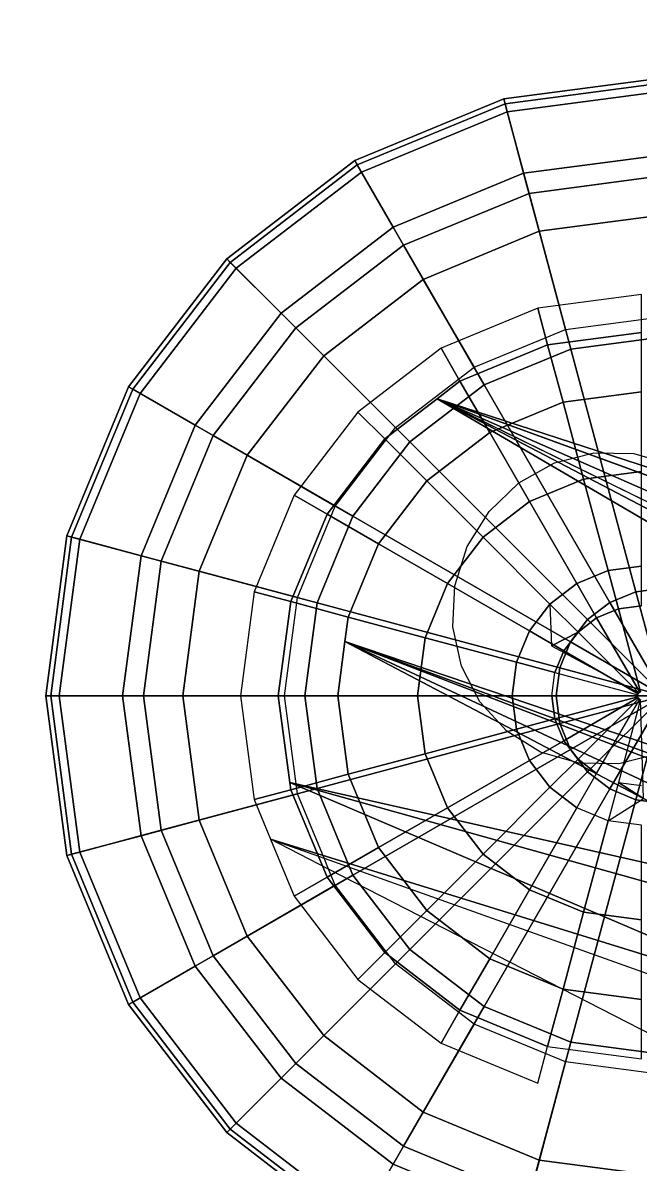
# Model space of a CAD drawing. Header units: metres. Extents: x 0 to 0.292, y 0 to 0.484.
# Drawn here: x 0.15312 to 0.16482, y 0.04162 to 0.06326 of the extents above; entities that cross this region are included whole.
import ezdxf

# ---------------------------------------------------------------- set-up
doc = ezdxf.new("R2010")
doc.units = ezdxf.units.M

msp = doc.modelspace()

# ---------------------------------------------------------------- linework, layer by layer
at = {"layer": '[0020_Red]'}
msp.add_line((0.164778, 0.050505, 0.195088), (0.164852, 0.0505, 0.194848), dxfattribs=at)
for points, invisible_edges in [([(0.16307, 0.057152, 0.168087), (0.164852, 0.058106, 0.16474), (0.162884, 0.057847, 0.16474)], 1), ([(0.164852, 0.058106, 0.16474), (0.16307, 0.057152, 0.168087), (0.164852, 0.057386, 0.168087)], 1), ([(0.161409, 0.056464, 0.168087), (0.162884, 0.057847, 0.16474), (0.16105, 0.057087, 0.16474)], 1), ([(0.162884, 0.057847, 0.16474), (0.161409, 0.056464, 0.168087), (0.16307, 0.057152, 0.168087)], 1), ([(0.163362, 0.056063, 0.172142), (0.164852, 0.057386, 0.168087), (0.16307, 0.057152, 0.168087)], 1), ([(0.164852, 0.057386, 0.168087), (0.163362, 0.056063, 0.172142), (0.164852, 0.056259, 0.172142)], 1), ([(0.161973, 0.055488, 0.172142), (0.16307, 0.057152, 0.168087), (0.161409, 0.056464, 0.168087)], 1), ([(0.16307, 0.057152, 0.168087), (0.161973, 0.055488, 0.172142), (0.163362, 0.056063, 0.172142)], 1), ([(0.159474, 0.055878, 0.16474), (0.161409, 0.056464, 0.168087), (0.16105, 0.057087, 0.16474)], 1), ([(0.161409, 0.056464, 0.168087), (0.159474, 0.055878, 0.16474), (0.159983, 0.055369, 0.168087)], 13), ([(0.161409, 0.056464, 0.168087), (0.159983, 0.055369, 0.168087), (0.160974, 0.05613, 0.168087)], 1), ([(0.161973, 0.055488, 0.172142), (0.161409, 0.056464, 0.168087), (0.160974, 0.05613, 0.168087)], 12), ([(0.163753, 0.054603, 0.179357), (0.164852, 0.056259, 0.172142), (0.163362, 0.056063, 0.172142)], 1), ([(0.164852, 0.056259, 0.172142), (0.163753, 0.054603, 0.179357), (0.164852, 0.054748, 0.179357)], 1), ([(0.16078, 0.054572, 0.172142), (0.160974, 0.05613, 0.168087), (0.159983, 0.055369, 0.168087)], 1), ([(0.160974, 0.05613, 0.168087), (0.16078, 0.054572, 0.172142), (0.161973, 0.055488, 0.172142)], 13), ([(0.172458, 0.0505, 0.16474), (0.172164, 0.052479, 0.164745), (0.160974, 0.05613, 0.168087)], 1), ([(0.172164, 0.052479, 0.164745), (0.171504, 0.052283, 0.168087), (0.160974, 0.05613, 0.168087)], 1), ([(0.162728, 0.054179, 0.179357), (0.163362, 0.056063, 0.172142), (0.161973, 0.055488, 0.172142)], 1), ([(0.163362, 0.056063, 0.172142), (0.162728, 0.054179, 0.179357), (0.163753, 0.054603, 0.179357)], 1), ([(0.158266, 0.054303, 0.16474), (0.159983, 0.055369, 0.168087), (0.159474, 0.055878, 0.16474)], 1), ([(0.16078, 0.054572, 0.172142), (0.162728, 0.054179, 0.179357), (0.161973, 0.055488, 0.172142)], 1), ([(0.159983, 0.055369, 0.168087), (0.158266, 0.054303, 0.16474), (0.158889, 0.053943, 0.168087)], 1), ([(0.158889, 0.053943, 0.168087), (0.16078, 0.054572, 0.172142), (0.159983, 0.055369, 0.168087)], 1), ([(0.164216, 0.052873, 0.185759), (0.164852, 0.054748, 0.179357), (0.163753, 0.054603, 0.179357)], 1), ([(0.164852, 0.054748, 0.179357), (0.164216, 0.052873, 0.185759), (0.164852, 0.052957, 0.185759)], 1), ([(0.16078, 0.054572, 0.172142), (0.158889, 0.053943, 0.168087), (0.159865, 0.05338, 0.172142)], 1), ([(0.159865, 0.05338, 0.172142), (0.161849, 0.053504, 0.179357), (0.16078, 0.054572, 0.172142)], 1), ([(0.162728, 0.054179, 0.179357), (0.16078, 0.054572, 0.172142), (0.161849, 0.053504, 0.179357)], 1), ([(0.163624, 0.052628, 0.185759), (0.163753, 0.054603, 0.179357), (0.162728, 0.054179, 0.179357)], 1), ([(0.163753, 0.054603, 0.179357), (0.163624, 0.052628, 0.185759), (0.164216, 0.052873, 0.185759)], 1), ([(0.157506, 0.052469, 0.16474), (0.158889, 0.053943, 0.168087), (0.158266, 0.054303, 0.16474)], 1), ([(0.161849, 0.053504, 0.179357), (0.163624, 0.052628, 0.185759), (0.162728, 0.054179, 0.179357)], 1), ([(0.158889, 0.053943, 0.168087), (0.157506, 0.052469, 0.16474), (0.158201, 0.052283, 0.168087)], 1), ([(0.158201, 0.052283, 0.168087), (0.159865, 0.05338, 0.172142), (0.158889, 0.053943, 0.168087)], 1), ([(0.161849, 0.053504, 0.179357), (0.159865, 0.05338, 0.172142), (0.161173, 0.052624, 0.179357)], 1), ([(0.161173, 0.052624, 0.179357), (0.163115, 0.052237, 0.185759), (0.161849, 0.053504, 0.179357)], 1), ([(0.163624, 0.052628, 0.185759), (0.161849, 0.053504, 0.179357), (0.163115, 0.052237, 0.185759)], 1), ([(0.159865, 0.05338, 0.172142), (0.158201, 0.052283, 0.168087), (0.159289, 0.051991, 0.172142)], 1), ([(0.159289, 0.051991, 0.172142), (0.161173, 0.052624, 0.179357), (0.159865, 0.05338, 0.172142)], 1), ([(0.163999, 0.051977, 0.195336), (0.164216, 0.052873, 0.185759), (0.163624, 0.052628, 0.185759)], 1), ([(0.164216, 0.052873, 0.185759), (0.163999, 0.051977, 0.195336), (0.164411, 0.052148, 0.195336)], 1), ([(0.164411, 0.052148, 0.195336), (0.164852, 0.052957, 0.185759), (0.164216, 0.052873, 0.185759)], 1), ([(0.164852, 0.052957, 0.185759), (0.164411, 0.052148, 0.195336), (0.164852, 0.052206, 0.195336)], 1), ([(0.161173, 0.052624, 0.179357), (0.159289, 0.051991, 0.172142), (0.160749, 0.0516, 0.179357)], 1), ([(0.160749, 0.0516, 0.179357), (0.162725, 0.051729, 0.185759), (0.161173, 0.052624, 0.179357)], 1), ([(0.163115, 0.052237, 0.185759), (0.161173, 0.052624, 0.179357), (0.162725, 0.051729, 0.185759)], 1), ([(0.163115, 0.052237, 0.185759), (0.163999, 0.051977, 0.195336), (0.163624, 0.052628, 0.185759)], 1), ([(0.157247, 0.0505, 0.16474), (0.158201, 0.052283, 0.168087), (0.157506, 0.052469, 0.16474)], 1), ([(0.157508, 0.0505, 0.165958), (0.158201, 0.052283, 0.168087), (0.157247, 0.0505, 0.16474)], 3), ([(0.158201, 0.052283, 0.168087), (0.157508, 0.0505, 0.165958), (0.157966, 0.0505, 0.168087)], 1), ([(0.159093, 0.0505, 0.172142), (0.158201, 0.052283, 0.168087), (0.157966, 0.0505, 0.168087)], 1), ([(0.158201, 0.052283, 0.168087), (0.159093, 0.0505, 0.172142), (0.159228, 0.051525, 0.172142)], 13), ([(0.158201, 0.052283, 0.168087), (0.159228, 0.051525, 0.172142), (0.159289, 0.051991, 0.172142)], 1), ([(0.162725, 0.051729, 0.185759), (0.163646, 0.051706, 0.195336), (0.163115, 0.052237, 0.185759)], 1), ([(0.163999, 0.051977, 0.195336), (0.163115, 0.052237, 0.185759), (0.163646, 0.051706, 0.195336)], 1), ([(0.164815, 0.050564, 0.195088), (0.164411, 0.052148, 0.195336), (0.163999, 0.051977, 0.195336)], 1), ([(0.164833, 0.050572, 0.195088), (0.164852, 0.052206, 0.195336), (0.164411, 0.052148, 0.195336)], 1), ([(0.164411, 0.052148, 0.195336), (0.164815, 0.050564, 0.195088), (0.164833, 0.050572, 0.195088)], 1), ([(0.159228, 0.051525, 0.172142), (0.160749, 0.0516, 0.179357), (0.159289, 0.051991, 0.172142)], 1), ([(0.1648, 0.050553, 0.195088), (0.163999, 0.051977, 0.195336), (0.163646, 0.051706, 0.195336)], 1), ([(0.163999, 0.051977, 0.195336), (0.1648, 0.050553, 0.195088), (0.164815, 0.050564, 0.195088)], 1), ([(0.162725, 0.051729, 0.185759), (0.160749, 0.0516, 0.179357), (0.162479, 0.051136, 0.185759)], 1), ([(0.162479, 0.051136, 0.185759), (0.163375, 0.051353, 0.195336), (0.162725, 0.051729, 0.185759)], 1), ([(0.163646, 0.051706, 0.195336), (0.162725, 0.051729, 0.185759), (0.163375, 0.051353, 0.195336)], 1), ([(0.160749, 0.0516, 0.179357), (0.159093, 0.0505, 0.172142), (0.160604, 0.0505, 0.179357)], 1), ([(0.159093, 0.0505, 0.172142), (0.160749, 0.0516, 0.179357), (0.159228, 0.051525, 0.172142)], 3), ([(0.162396, 0.0505, 0.185759), (0.160749, 0.0516, 0.179357), (0.160604, 0.0505, 0.179357)], 1), ([(0.160749, 0.0516, 0.179357), (0.162396, 0.0505, 0.185759), (0.162479, 0.051136, 0.185759)], 1), ([(0.164788, 0.050537, 0.195088), (0.163646, 0.051706, 0.195336), (0.163375, 0.051353, 0.195336)], 1), ([(0.163646, 0.051706, 0.195336), (0.164788, 0.050537, 0.195088), (0.1648, 0.050553, 0.195088)], 1), ([(0.163375, 0.051353, 0.195336), (0.162479, 0.051136, 0.185759), (0.163205, 0.050942, 0.195336)], 1), ([(0.164781, 0.050519, 0.195088), (0.163375, 0.051353, 0.195336), (0.163205, 0.050942, 0.195336)], 1), ([(0.163375, 0.051353, 0.195336), (0.164781, 0.050519, 0.195088), (0.164788, 0.050537, 0.195088)], 1), ([(0.162396, 0.0505, 0.185759), (0.163205, 0.050942, 0.195336), (0.162479, 0.051136, 0.185759)], 1), ([(0.163205, 0.050942, 0.195336), (0.162396, 0.0505, 0.185759), (0.163147, 0.0505, 0.195336)], 1), ([(0.158201, 0.048718, 0.168087), (0.157247, 0.0505, 0.16474), (0.157506, 0.048532, 0.16474)], 1), ([(0.157247, 0.0505, 0.16474), (0.158201, 0.048718, 0.168087), (0.158182, 0.048857, 0.168087)], 13), ([(0.157247, 0.0505, 0.16474), (0.158182, 0.048857, 0.168087), (0.157966, 0.0505, 0.168087)], 13), ([(0.157247, 0.0505, 0.16474), (0.157966, 0.0505, 0.168087), (0.157508, 0.0505, 0.165958)], 1), ([(0.158182, 0.048857, 0.168087), (0.159289, 0.04901, 0.172142), (0.157966, 0.0505, 0.168087)], 3), ([(0.157966, 0.0505, 0.168087), (0.159289, 0.04901, 0.172142), (0.159093, 0.0505, 0.172142)], 1), ([(0.160749, 0.049401, 0.179357), (0.159093, 0.0505, 0.172142), (0.159289, 0.04901, 0.172142)], 1), ([(0.159093, 0.0505, 0.172142), (0.160749, 0.049401, 0.179357), (0.160604, 0.0505, 0.179357)], 1), ([(0.162479, 0.049864, 0.185759), (0.160604, 0.0505, 0.179357), (0.160749, 0.049401, 0.179357)], 1), ([(0.160604, 0.0505, 0.179357), (0.162479, 0.049864, 0.185759), (0.162396, 0.0505, 0.185759)], 1), ([(0.163205, 0.050059, 0.195336), (0.162396, 0.0505, 0.185759), (0.162479, 0.049864, 0.185759)], 1), ([(0.162396, 0.0505, 0.185759), (0.163205, 0.050059, 0.195336), (0.163147, 0.0505, 0.195336)], 1), ([(0.163205, 0.050059, 0.195336), (0.164778, 0.050505, 0.195088), (0.163147, 0.0505, 0.195336)], 1), ([(0.164778, 0.050505, 0.195088), (0.163205, 0.050059, 0.195336), (0.164781, 0.050481, 0.195088)], 1), ([(0.163375, 0.049647, 0.195336), (0.164781, 0.050481, 0.195088), (0.163205, 0.050059, 0.195336)], 1), ([(0.164781, 0.050481, 0.195088), (0.163375, 0.049647, 0.195336), (0.164788, 0.050463, 0.195088)], 1), ([(0.163646, 0.049294, 0.195336), (0.164788, 0.050463, 0.195088), (0.163375, 0.049647, 0.195336)], 1), ([(0.164788, 0.050463, 0.195088), (0.163646, 0.049294, 0.195336), (0.1648, 0.050448, 0.195088)], 1), ([(0.163999, 0.049023, 0.195336), (0.1648, 0.050448, 0.195088), (0.163646, 0.049294, 0.195336)], 1), ([(0.1648, 0.050448, 0.195088), (0.163999, 0.049023, 0.195336), (0.164815, 0.050436, 0.195088)], 1), ([(0.164852, 0.048795, 0.195336), (0.164833, 0.050429, 0.195088), (0.164411, 0.048853, 0.195336)], 1), ([(0.162479, 0.049864, 0.185759), (0.163375, 0.049647, 0.195336), (0.163205, 0.050059, 0.195336)], 1), ([(0.160749, 0.049401, 0.179357), (0.162725, 0.049272, 0.185759), (0.162479, 0.049864, 0.185759)], 1), ([(0.163375, 0.049647, 0.195336), (0.162479, 0.049864, 0.185759), (0.162725, 0.049272, 0.185759)], 1), ([(0.162725, 0.049272, 0.185759), (0.163646, 0.049294, 0.195336), (0.163375, 0.049647, 0.195336)], 1), ([(0.159289, 0.04901, 0.172142), (0.161173, 0.048376, 0.179357), (0.160749, 0.049401, 0.179357)], 1), ([(0.162725, 0.049272, 0.185759), (0.160749, 0.049401, 0.179357), (0.161173, 0.048376, 0.179357)], 1), ([(0.161173, 0.048376, 0.179357), (0.163115, 0.048763, 0.185759), (0.162725, 0.049272, 0.185759)], 1), ([(0.163646, 0.049294, 0.195336), (0.162725, 0.049272, 0.185759), (0.163115, 0.048763, 0.185759)], 1), ([(0.163624, 0.048373, 0.185759), (0.163646, 0.049294, 0.195336), (0.163115, 0.048763, 0.185759)], 1), ([(0.163646, 0.049294, 0.195336), (0.163624, 0.048373, 0.185759), (0.163999, 0.049023, 0.195336)], 1), ([(0.159289, 0.04901, 0.172142), (0.158182, 0.048857, 0.168087), (0.158201, 0.048718, 0.168087)], 1), ([(0.158201, 0.048718, 0.168087), (0.159865, 0.047621, 0.172142), (0.159289, 0.04901, 0.172142)], 1), ([(0.161173, 0.048376, 0.179357), (0.159289, 0.04901, 0.172142), (0.159865, 0.047621, 0.172142)], 1), ([(0.157817, 0.04778, 0.16474), (0.158201, 0.048718, 0.168087), (0.157506, 0.048532, 0.16474)], 1), ([(0.157817, 0.04778, 0.16474), (0.158889, 0.047057, 0.168087), (0.158201, 0.048718, 0.168087)], 13), ([(0.159865, 0.047621, 0.172142), (0.158201, 0.048718, 0.168087), (0.158889, 0.047057, 0.168087)], 1), ([(0.163115, 0.048763, 0.185759), (0.161173, 0.048376, 0.179357), (0.161849, 0.047497, 0.179357)], 1), ([(0.162728, 0.046821, 0.179357), (0.163115, 0.048763, 0.185759), (0.161849, 0.047497, 0.179357)], 1), ([(0.163115, 0.048763, 0.185759), (0.162728, 0.046821, 0.179357), (0.163624, 0.048373, 0.185759)], 1), ([(0.159865, 0.047621, 0.172142), (0.161849, 0.047497, 0.179357), (0.161173, 0.048376, 0.179357)], 1), ([(0.162728, 0.046821, 0.179357), (0.164216, 0.048127, 0.185759), (0.163624, 0.048373, 0.185759)], 1), ([(0.164216, 0.048127, 0.185759), (0.162728, 0.046821, 0.179357), (0.163753, 0.046397, 0.179357)], 1), ([(0.163753, 0.046397, 0.179357), (0.164852, 0.048044, 0.185759), (0.164216, 0.048127, 0.185759)], 1), ([(0.164852, 0.048044, 0.185759), (0.163753, 0.046397, 0.179357), (0.164852, 0.046252, 0.179357)], 1), ([(0.168298, 0.044041, 0.16474), (0.168295, 0.044537, 0.168087), (0.157817, 0.04778, 0.16474)], 13), ([(0.157817, 0.04778, 0.16474), (0.158835, 0.047417, 0.16474), (0.168298, 0.044041, 0.16474)], 12), ([(0.157817, 0.04778, 0.16474), (0.166258, 0.043443, 0.16474), (0.158919, 0.047214, 0.16474)], 1), ([(0.166258, 0.043443, 0.16474), (0.157817, 0.04778, 0.16474), (0.168295, 0.044537, 0.168087)], 13), ([(0.158889, 0.047057, 0.168087), (0.157817, 0.04778, 0.16474), (0.158266, 0.046698, 0.16474)], 1), ([(0.158889, 0.047057, 0.168087), (0.16078, 0.046428, 0.172142), (0.159865, 0.047621, 0.172142)], 1), ([(0.161849, 0.047497, 0.179357), (0.159865, 0.047621, 0.172142), (0.16078, 0.046428, 0.172142)], 1), ([(0.161973, 0.045513, 0.172142), (0.161849, 0.047497, 0.179357), (0.16078, 0.046428, 0.172142)], 1), ([(0.161849, 0.047497, 0.179357), (0.161973, 0.045513, 0.172142), (0.162728, 0.046821, 0.179357)], 1), ([(0.158266, 0.046698, 0.16474), (0.159983, 0.045631, 0.168087), (0.158889, 0.047057, 0.168087)], 1), ([(0.16078, 0.046428, 0.172142), (0.158889, 0.047057, 0.168087), (0.159983, 0.045631, 0.168087)], 1), ([(0.161973, 0.045513, 0.172142), (0.163753, 0.046397, 0.179357), (0.162728, 0.046821, 0.179357)], 1), ([(0.159983, 0.045631, 0.168087), (0.158266, 0.046698, 0.16474), (0.159474, 0.045122, 0.16474)], 1), ([(0.161409, 0.044537, 0.168087), (0.16078, 0.046428, 0.172142), (0.159983, 0.045631, 0.168087)], 1), ([(0.16078, 0.046428, 0.172142), (0.161409, 0.044537, 0.168087), (0.161973, 0.045513, 0.172142)], 1), ([(0.163753, 0.046397, 0.179357), (0.161973, 0.045513, 0.172142), (0.163362, 0.044937, 0.172142)], 1), ([(0.163362, 0.044937, 0.172142), (0.164852, 0.046252, 0.179357), (0.163753, 0.046397, 0.179357)], 1), ([(0.164852, 0.046252, 0.179357), (0.163362, 0.044937, 0.172142), (0.164852, 0.044741, 0.172142)], 1), ([(0.16105, 0.043914, 0.16474), (0.159983, 0.045631, 0.168087), (0.159474, 0.045122, 0.16474)], 1), ([(0.159983, 0.045631, 0.168087), (0.16105, 0.043914, 0.16474), (0.161409, 0.044537, 0.168087)], 1), ([(0.161409, 0.044537, 0.168087), (0.163362, 0.044937, 0.172142), (0.161973, 0.045513, 0.172142)], 1), ([(0.163362, 0.044937, 0.172142), (0.161409, 0.044537, 0.168087), (0.16307, 0.043849, 0.168087)], 1), ([(0.164852, 0.043614, 0.168087), (0.163362, 0.044937, 0.172142), (0.16307, 0.043849, 0.168087)], 1), ([(0.163362, 0.044937, 0.172142), (0.164852, 0.043614, 0.168087), (0.164852, 0.044741, 0.172142)], 1), ([(0.16105, 0.043914, 0.16474), (0.16307, 0.043849, 0.168087), (0.161409, 0.044537, 0.168087)], 1), ([(0.16307, 0.043849, 0.168087), (0.16105, 0.043914, 0.16474), (0.162884, 0.043154, 0.16474)], 1)]:
    msp.add_3dface(points, dxfattribs=dict(at, invisible_edges=invisible_edges))
for points in [[(0.170611, 0.0505, 0.172142), (0.171738, 0.0505, 0.168087), (0.160974, 0.05613, 0.168087)], [(0.170611, 0.0505, 0.172142), (0.160974, 0.05613, 0.168087), (0.170415, 0.051991, 0.172142)], [(0.170415, 0.051991, 0.172142), (0.160974, 0.05613, 0.168087), (0.171504, 0.052283, 0.168087)], [(0.171738, 0.0505, 0.168087), (0.172458, 0.0505, 0.16474), (0.160974, 0.05613, 0.168087)], [(0.163146, 0.051443, 0.19868), (0.163646, 0.051706, 0.195336), (0.163115, 0.052237, 0.185759)], [(0.167856, 0.047497, 0.179357), (0.168924, 0.046428, 0.172142), (0.159228, 0.051525, 0.172142)], [(0.168531, 0.048376, 0.179357), (0.167856, 0.047497, 0.179357), (0.159228, 0.051525, 0.172142)], [(0.168531, 0.048376, 0.179357), (0.159228, 0.051525, 0.172142), (0.16984, 0.047621, 0.172142)], [(0.168924, 0.046428, 0.172142), (0.170816, 0.047057, 0.168087), (0.159228, 0.051525, 0.172142)], [(0.159228, 0.051525, 0.172142), (0.170816, 0.047057, 0.168087), (0.16984, 0.047621, 0.172142)], [(0.163646, 0.051706, 0.195336), (0.163146, 0.051443, 0.19868), (0.1648, 0.050553, 0.195088)], [(0.164833, 0.050429, 0.195088), (0.164411, 0.048853, 0.195336), (0.164889, 0.048551, 0.19868)], [(0.168924, 0.046428, 0.172142), (0.158182, 0.048857, 0.168087), (0.169721, 0.045631, 0.168087)], [(0.168924, 0.046428, 0.172142), (0.168295, 0.044537, 0.168087), (0.158182, 0.048857, 0.168087)], [(0.169721, 0.045631, 0.168087), (0.158182, 0.048857, 0.168087), (0.168295, 0.044537, 0.168087)], [(0.164411, 0.048853, 0.195336), (0.164216, 0.048127, 0.185759), (0.164889, 0.048551, 0.19868)]]:
    msp.add_3dface(points, dxfattribs=at)
at = {"layer": '[0025_Coral]'}
for points, invisible_edges in [([(0.162264, 0.061722, 0.178442), (0.16527, 0.062213, 0.183566), (0.162239, 0.061813, 0.183566)], 1), ([(0.16527, 0.061959, 0.191783), (0.162239, 0.061813, 0.183566), (0.16527, 0.062213, 0.183566)], 1), ([(0.16527, 0.062213, 0.183566), (0.162264, 0.061722, 0.178442), (0.16527, 0.062118, 0.178442)], 1), ([(0.162616, 0.060406, 0.173246), (0.16527, 0.062118, 0.178442), (0.162264, 0.061722, 0.178442)], 1), ([(0.16527, 0.062118, 0.178442), (0.162616, 0.060406, 0.173246), (0.16527, 0.060755, 0.173246)], 1), ([(0.162239, 0.061813, 0.183566), (0.16527, 0.061959, 0.191783), (0.162305, 0.061568, 0.191783)], 1), ([(0.16527, 0.060359, 0.203021), (0.162305, 0.061568, 0.191783), (0.16527, 0.061959, 0.191783)], 1), ([(0.159462, 0.060561, 0.178442), (0.162239, 0.061813, 0.183566), (0.159414, 0.060643, 0.183566)], 1), ([(0.162305, 0.061568, 0.191783), (0.159414, 0.060643, 0.183566), (0.162239, 0.061813, 0.183566)], 1), ([(0.162239, 0.061813, 0.183566), (0.159462, 0.060561, 0.178442), (0.162264, 0.061722, 0.178442)], 1), ([(0.160143, 0.059381, 0.173246), (0.162264, 0.061722, 0.178442), (0.159462, 0.060561, 0.178442)], 1), ([(0.162264, 0.061722, 0.178442), (0.160143, 0.059381, 0.173246), (0.162616, 0.060406, 0.173246)], 1), ([(0.159414, 0.060643, 0.183566), (0.162305, 0.061568, 0.191783), (0.159541, 0.060424, 0.191783)], 1), ([(0.162719, 0.060023, 0.203021), (0.159541, 0.060424, 0.191783), (0.162305, 0.061568, 0.191783)], 1), ([(0.162305, 0.061568, 0.191783), (0.16527, 0.060359, 0.203021), (0.162719, 0.060023, 0.203021)], 1), ([(0.157055, 0.058715, 0.178442), (0.159414, 0.060643, 0.183566), (0.156989, 0.058782, 0.183566)], 1), ([(0.159541, 0.060424, 0.191783), (0.156989, 0.058782, 0.183566), (0.159414, 0.060643, 0.183566)], 1), ([(0.159414, 0.060643, 0.183566), (0.157055, 0.058715, 0.178442), (0.159462, 0.060561, 0.178442)], 1), ([(0.162912, 0.059304, 0.168823), (0.16527, 0.060755, 0.173246), (0.162616, 0.060406, 0.173246)], 1), ([(0.16527, 0.060755, 0.173246), (0.162912, 0.059304, 0.168823), (0.16527, 0.059614, 0.168823)], 1), ([(0.156989, 0.058782, 0.183566), (0.159541, 0.060424, 0.191783), (0.157168, 0.058603, 0.191783)], 1), ([(0.158019, 0.057752, 0.173246), (0.159462, 0.060561, 0.178442), (0.157055, 0.058715, 0.178442)], 1), ([(0.160341, 0.059038, 0.203021), (0.157168, 0.058603, 0.191783), (0.159541, 0.060424, 0.191783)], 1), ([(0.159462, 0.060561, 0.178442), (0.158019, 0.057752, 0.173246), (0.160143, 0.059381, 0.173246)], 1), ([(0.159541, 0.060424, 0.191783), (0.162719, 0.060023, 0.203021), (0.160341, 0.059038, 0.203021)], 1), ([(0.160713, 0.058393, 0.168823), (0.162616, 0.060406, 0.173246), (0.160143, 0.059381, 0.173246)], 1), ([(0.162616, 0.060406, 0.173246), (0.160713, 0.058393, 0.168823), (0.162912, 0.059304, 0.168823)], 1), ([(0.16527, 0.057303, 0.21302), (0.162719, 0.060023, 0.203021), (0.16527, 0.060359, 0.203021)], 1), ([(0.16351, 0.057071, 0.21302), (0.160341, 0.059038, 0.203021), (0.162719, 0.060023, 0.203021)], 1), ([(0.162719, 0.060023, 0.203021), (0.16527, 0.057303, 0.21302), (0.16351, 0.057071, 0.21302)], 1), ([(0.16341, 0.057443, 0.16474), (0.16527, 0.059614, 0.168823), (0.162912, 0.059304, 0.168823)], 1), ([(0.16527, 0.059614, 0.168823), (0.16341, 0.057443, 0.16474), (0.16527, 0.057687, 0.16474)], 1), ([(0.158826, 0.056945, 0.168823), (0.160143, 0.059381, 0.173246), (0.158019, 0.057752, 0.173246)], 1), ([(0.160143, 0.059381, 0.173246), (0.158826, 0.056945, 0.168823), (0.160713, 0.058393, 0.168823)], 1), ([(0.161677, 0.056725, 0.16474), (0.162912, 0.059304, 0.168823), (0.160713, 0.058393, 0.168823)], 1), ([(0.162912, 0.059304, 0.168823), (0.161677, 0.056725, 0.16474), (0.16341, 0.057443, 0.16474)], 1), ([(0.157168, 0.058603, 0.191783), (0.160341, 0.059038, 0.203021), (0.158299, 0.057472, 0.203021)], 1), ([(0.161869, 0.056391, 0.21302), (0.158299, 0.057472, 0.203021), (0.160341, 0.059038, 0.203021)], 1), ([(0.160341, 0.059038, 0.203021), (0.16351, 0.057071, 0.21302), (0.161869, 0.056391, 0.21302)], 1), ([(0.155127, 0.056356, 0.183566), (0.157055, 0.058715, 0.178442), (0.156989, 0.058782, 0.183566)], 1), ([(0.157168, 0.058603, 0.191783), (0.155127, 0.056356, 0.183566), (0.156989, 0.058782, 0.183566)], 1), ([(0.157055, 0.058715, 0.178442), (0.155127, 0.056356, 0.183566), (0.155209, 0.056309, 0.178442)], 1), ([(0.155209, 0.056309, 0.178442), (0.158019, 0.057752, 0.173246), (0.157055, 0.058715, 0.178442)], 1), ([(0.155127, 0.056356, 0.183566), (0.157168, 0.058603, 0.191783), (0.155347, 0.056229, 0.191783)], 1), ([(0.158299, 0.057472, 0.203021), (0.155347, 0.056229, 0.191783), (0.157168, 0.058603, 0.191783)], 1), ([(0.160188, 0.055582, 0.16474), (0.160713, 0.058393, 0.168823), (0.158826, 0.056945, 0.168823)], 1), ([(0.160713, 0.058393, 0.168823), (0.160188, 0.055582, 0.16474), (0.161677, 0.056725, 0.16474)], 1), ([(0.158019, 0.057752, 0.173246), (0.155209, 0.056309, 0.178442), (0.156389, 0.055628, 0.173246)], 1), ([(0.156389, 0.055628, 0.173246), (0.158826, 0.056945, 0.168823), (0.158019, 0.057752, 0.173246)], 1), ([(0.155347, 0.056229, 0.191783), (0.158299, 0.057472, 0.203021), (0.156732, 0.05543, 0.203021)], 1), ([(0.16046, 0.05531, 0.21302), (0.156732, 0.05543, 0.203021), (0.158299, 0.057472, 0.203021)], 1), ([(0.158299, 0.057472, 0.203021), (0.161869, 0.056391, 0.21302), (0.16046, 0.05531, 0.21302)], 1), ([(0.16527, 0.052541, 0.221455), (0.16351, 0.057071, 0.21302), (0.16527, 0.057303, 0.21302)], 1), ([(0.158826, 0.056945, 0.168823), (0.156389, 0.055628, 0.173246), (0.157377, 0.055057, 0.168823)], 1), ([(0.157377, 0.055057, 0.168823), (0.160188, 0.055582, 0.16474), (0.158826, 0.056945, 0.168823)], 1), ([(0.164742, 0.052471, 0.221455), (0.161869, 0.056391, 0.21302), (0.16351, 0.057071, 0.21302)], 1), ([(0.16351, 0.057071, 0.21302), (0.16527, 0.052541, 0.221455), (0.164742, 0.052471, 0.221455)], 1), ([(0.153957, 0.053532, 0.183566), (0.155209, 0.056309, 0.178442), (0.155127, 0.056356, 0.183566)], 1), ([(0.155347, 0.056229, 0.191783), (0.153957, 0.053532, 0.183566), (0.155127, 0.056356, 0.183566)], 1), ([(0.155209, 0.056309, 0.178442), (0.153957, 0.053532, 0.183566), (0.154049, 0.053507, 0.178442)], 1), ([(0.154049, 0.053507, 0.178442), (0.156389, 0.055628, 0.173246), (0.155209, 0.056309, 0.178442)], 1), ([(0.161869, 0.056391, 0.21302), (0.163827, 0.051943, 0.221455), (0.16046, 0.05531, 0.21302)], 1), ([(0.161869, 0.056391, 0.21302), (0.164742, 0.052471, 0.221455), (0.16425, 0.052268, 0.221455)], 1), ([(0.163827, 0.051943, 0.221455), (0.161869, 0.056391, 0.21302), (0.16425, 0.052268, 0.221455)], 1), ([(0.153957, 0.053532, 0.183566), (0.155347, 0.056229, 0.191783), (0.154202, 0.053466, 0.191783)], 1), ([(0.156732, 0.05543, 0.203021), (0.154202, 0.053466, 0.191783), (0.155347, 0.056229, 0.191783)], 1), ([(0.156389, 0.055628, 0.173246), (0.154049, 0.053507, 0.178442), (0.155365, 0.053154, 0.173246)], 1), ([(0.155365, 0.053154, 0.173246), (0.157377, 0.055057, 0.168823), (0.156389, 0.055628, 0.173246)], 1), ([(0.154202, 0.053466, 0.191783), (0.156732, 0.05543, 0.203021), (0.155747, 0.053052, 0.203021)], 1), ([(0.159379, 0.053902, 0.21302), (0.155747, 0.053052, 0.203021), (0.156732, 0.05543, 0.203021)], 1), ([(0.156732, 0.05543, 0.203021), (0.16046, 0.05531, 0.21302), (0.159379, 0.053902, 0.21302)], 1), ([(0.160188, 0.055582, 0.16474), (0.157377, 0.055057, 0.168823), (0.159046, 0.054094, 0.16474)], 1), ([(0.16046, 0.05531, 0.21302), (0.163503, 0.051521, 0.221455), (0.159379, 0.053902, 0.21302)], 1), ([(0.163503, 0.051521, 0.221455), (0.16046, 0.05531, 0.21302), (0.163827, 0.051943, 0.221455)], 1), ([(0.157377, 0.055057, 0.168823), (0.155365, 0.053154, 0.173246), (0.156467, 0.052859, 0.168823)], 1), ([(0.156467, 0.052859, 0.168823), (0.159046, 0.054094, 0.16474), (0.157377, 0.055057, 0.168823)], 1), ([(0.159046, 0.054094, 0.16474), (0.156467, 0.052859, 0.168823), (0.158328, 0.05236, 0.16474)], 1), ([(0.155747, 0.053052, 0.203021), (0.159379, 0.053902, 0.21302), (0.1587, 0.052261, 0.21302)], 1), ([(0.163503, 0.051521, 0.221455), (0.1587, 0.052261, 0.21302), (0.159379, 0.053902, 0.21302)], 1), ([(0.153558, 0.0505, 0.183566), (0.154049, 0.053507, 0.178442), (0.153957, 0.053532, 0.183566)], 1), ([(0.154202, 0.053466, 0.191783), (0.153558, 0.0505, 0.183566), (0.153957, 0.053532, 0.183566)], 1), ([(0.154049, 0.053507, 0.178442), (0.153558, 0.0505, 0.183566), (0.153653, 0.0505, 0.178442)], 1), ([(0.153558, 0.0505, 0.183566), (0.154202, 0.053466, 0.191783), (0.153812, 0.0505, 0.191783)], 1), ([(0.155015, 0.0505, 0.173246), (0.154049, 0.053507, 0.178442), (0.153653, 0.0505, 0.178442)], 1), ([(0.154202, 0.053466, 0.191783), (0.155412, 0.0505, 0.203021), (0.153812, 0.0505, 0.191783)], 1), ([(0.154049, 0.053507, 0.178442), (0.155015, 0.0505, 0.173246), (0.155365, 0.053154, 0.173246)], 1), ([(0.155412, 0.0505, 0.203021), (0.154202, 0.053466, 0.191783), (0.155747, 0.053052, 0.203021)], 1), ([(0.155015, 0.0505, 0.173246), (0.156467, 0.052859, 0.168823), (0.155365, 0.053154, 0.173246)], 1), ([(0.1587, 0.052261, 0.21302), (0.155412, 0.0505, 0.203021), (0.155747, 0.053052, 0.203021)], 1), ([(0.156467, 0.052859, 0.168823), (0.155015, 0.0505, 0.173246), (0.156156, 0.0505, 0.168823)], 1), ([(0.156156, 0.0505, 0.168823), (0.158328, 0.05236, 0.16474), (0.156467, 0.052859, 0.168823)], 1), ([(0.156156, 0.0505, 0.168823), (0.158083, 0.0505, 0.16474), (0.158328, 0.05236, 0.16474)], 13), ([(0.155412, 0.0505, 0.203021), (0.1587, 0.052261, 0.21302), (0.158468, 0.0505, 0.21302)], 1), ([(0.1587, 0.052261, 0.21302), (0.16323, 0.0505, 0.221455), (0.158468, 0.0505, 0.21302)], 1), ([(0.1587, 0.052261, 0.21302), (0.163503, 0.051521, 0.221455), (0.163299, 0.051028, 0.221455)], 1), ([(0.16323, 0.0505, 0.221455), (0.1587, 0.052261, 0.21302), (0.163299, 0.051028, 0.221455)], 1), ([(0.154049, 0.047493, 0.178442), (0.153558, 0.0505, 0.183566), (0.153957, 0.047469, 0.183566)], 1), ([(0.153558, 0.0505, 0.183566), (0.154049, 0.047493, 0.178442), (0.153653, 0.0505, 0.178442)], 1), ([(0.153558, 0.0505, 0.183566), (0.154202, 0.047535, 0.191783), (0.153957, 0.047469, 0.183566)], 1), ([(0.154202, 0.047535, 0.191783), (0.153558, 0.0505, 0.183566), (0.153812, 0.0505, 0.191783)], 1), ([(0.155365, 0.047846, 0.173246), (0.153653, 0.0505, 0.178442), (0.154049, 0.047493, 0.178442)], 1), ([(0.153653, 0.0505, 0.178442), (0.155365, 0.047846, 0.173246), (0.155015, 0.0505, 0.173246)], 1), ([(0.153812, 0.0505, 0.191783), (0.155747, 0.047949, 0.203021), (0.154202, 0.047535, 0.191783)], 1), ([(0.155747, 0.047949, 0.203021), (0.153812, 0.0505, 0.191783), (0.155412, 0.0505, 0.203021)], 1), ([(0.156467, 0.048141, 0.168823), (0.155015, 0.0505, 0.173246), (0.155365, 0.047846, 0.173246)], 1), ([(0.155015, 0.0505, 0.173246), (0.156467, 0.048141, 0.168823), (0.156156, 0.0505, 0.168823)], 1), ([(0.155412, 0.0505, 0.203021), (0.1587, 0.04874, 0.21302), (0.155747, 0.047949, 0.203021)], 1), ([(0.1587, 0.04874, 0.21302), (0.155412, 0.0505, 0.203021), (0.158468, 0.0505, 0.21302)], 1), ([(0.158083, 0.0505, 0.16474), (0.156156, 0.0505, 0.168823), (0.157508, 0.0505, 0.165958)], 1), ([(0.158328, 0.04864, 0.16474), (0.156156, 0.0505, 0.168823), (0.156467, 0.048141, 0.168823)], 1), ([(0.156156, 0.0505, 0.168823), (0.158328, 0.04864, 0.16474), (0.157508, 0.0505, 0.165958)], 3), ([(0.158083, 0.0505, 0.16474), (0.157508, 0.0505, 0.165958), (0.158328, 0.04864, 0.16474)], 2), ([(0.158468, 0.0505, 0.21302), (0.163299, 0.049972, 0.221455), (0.1587, 0.04874, 0.21302)], 1), ([(0.163299, 0.049972, 0.221455), (0.158468, 0.0505, 0.21302), (0.16323, 0.0505, 0.221455)], 1), ([(0.163503, 0.04948, 0.221455), (0.1587, 0.04874, 0.21302), (0.163299, 0.049972, 0.221455)], 1), ([(0.1587, 0.04874, 0.21302), (0.163503, 0.04948, 0.221455), (0.159379, 0.047099, 0.21302)], 1), ([(0.163503, 0.04948, 0.221455), (0.16046, 0.04569, 0.21302), (0.159379, 0.047099, 0.21302)], 1), ([(0.16046, 0.04569, 0.21302), (0.163503, 0.04948, 0.221455), (0.163827, 0.049057, 0.221455)], 1), ([(0.163827, 0.049057, 0.221455), (0.161869, 0.044609, 0.21302), (0.16046, 0.04569, 0.21302)], 1), ([(0.161869, 0.044609, 0.21302), (0.163827, 0.049057, 0.221455), (0.16425, 0.048733, 0.221455)], 1), ([(0.159379, 0.047099, 0.21302), (0.155747, 0.047949, 0.203021), (0.1587, 0.04874, 0.21302)], 1), ([(0.16425, 0.048733, 0.221455), (0.16351, 0.043929, 0.21302), (0.161869, 0.044609, 0.21302)], 1), ([(0.16351, 0.043929, 0.21302), (0.16425, 0.048733, 0.221455), (0.164742, 0.048529, 0.221455)], 1), ([(0.156467, 0.048141, 0.168823), (0.158835, 0.047417, 0.16474), (0.158328, 0.04864, 0.16474)], 1), ([(0.164742, 0.048529, 0.221455), (0.16527, 0.043698, 0.21302), (0.16351, 0.043929, 0.21302)], 1), ([(0.16527, 0.043698, 0.21302), (0.164742, 0.048529, 0.221455), (0.16527, 0.048459, 0.221455)], 1), ([(0.155365, 0.047846, 0.173246), (0.157377, 0.045943, 0.168823), (0.156467, 0.048141, 0.168823)], 1), ([(0.159046, 0.046907, 0.16474), (0.156467, 0.048141, 0.168823), (0.157377, 0.045943, 0.168823)], 1), ([(0.156467, 0.048141, 0.168823), (0.159046, 0.046907, 0.16474), (0.158919, 0.047214, 0.16474)], 13), ([(0.156467, 0.048141, 0.168823), (0.158919, 0.047214, 0.16474), (0.158835, 0.047417, 0.16474)], 13), ([(0.154049, 0.047493, 0.178442), (0.156389, 0.045373, 0.173246), (0.155365, 0.047846, 0.173246)], 1), ([(0.156732, 0.045571, 0.203021), (0.154202, 0.047535, 0.191783), (0.155747, 0.047949, 0.203021)], 1), ([(0.157377, 0.045943, 0.168823), (0.155365, 0.047846, 0.173246), (0.156389, 0.045373, 0.173246)], 1), ([(0.155747, 0.047949, 0.203021), (0.159379, 0.047099, 0.21302), (0.156732, 0.045571, 0.203021)], 1), ([(0.155347, 0.044771, 0.191783), (0.153957, 0.047469, 0.183566), (0.154202, 0.047535, 0.191783)], 1), ([(0.153957, 0.047469, 0.183566), (0.155209, 0.044691, 0.178442), (0.154049, 0.047493, 0.178442)], 1), ([(0.155209, 0.044691, 0.178442), (0.153957, 0.047469, 0.183566), (0.155127, 0.044644, 0.183566)], 1), ([(0.153957, 0.047469, 0.183566), (0.155347, 0.044771, 0.191783), (0.155127, 0.044644, 0.183566)], 1), ([(0.156389, 0.045373, 0.173246), (0.154049, 0.047493, 0.178442), (0.155209, 0.044691, 0.178442)], 1), ([(0.154202, 0.047535, 0.191783), (0.156732, 0.045571, 0.203021), (0.155347, 0.044771, 0.191783)], 1), ([(0.16046, 0.04569, 0.21302), (0.156732, 0.045571, 0.203021), (0.159379, 0.047099, 0.21302)], 1), ([(0.157377, 0.045943, 0.168823), (0.160188, 0.045418, 0.16474), (0.159046, 0.046907, 0.16474)], 1), ([(0.156389, 0.045373, 0.173246), (0.158826, 0.044056, 0.168823), (0.157377, 0.045943, 0.168823)], 1), ([(0.160188, 0.045418, 0.16474), (0.157377, 0.045943, 0.168823), (0.158826, 0.044056, 0.168823)], 1), ([(0.156732, 0.045571, 0.203021), (0.16046, 0.04569, 0.21302), (0.158299, 0.043529, 0.203021)], 1), ([(0.16046, 0.04569, 0.21302), (0.160341, 0.041962, 0.203021), (0.158299, 0.043529, 0.203021)], 1), ([(0.160341, 0.041962, 0.203021), (0.16046, 0.04569, 0.21302), (0.161869, 0.044609, 0.21302)], 1), ([(0.158299, 0.043529, 0.203021), (0.155347, 0.044771, 0.191783), (0.156732, 0.045571, 0.203021)], 1), ([(0.155209, 0.044691, 0.178442), (0.158019, 0.043249, 0.173246), (0.156389, 0.045373, 0.173246)], 1), ([(0.158826, 0.044056, 0.168823), (0.156389, 0.045373, 0.173246), (0.158019, 0.043249, 0.173246)], 1), ([(0.158826, 0.044056, 0.168823), (0.161677, 0.044276, 0.16474), (0.160188, 0.045418, 0.16474)], 1), ([(0.157168, 0.042398, 0.191783), (0.155127, 0.044644, 0.183566), (0.155347, 0.044771, 0.191783)], 1), ([(0.155127, 0.044644, 0.183566), (0.157055, 0.042285, 0.178442), (0.155209, 0.044691, 0.178442)], 1), ([(0.157055, 0.042285, 0.178442), (0.155127, 0.044644, 0.183566), (0.156989, 0.042218, 0.183566)], 1), ([(0.155127, 0.044644, 0.183566), (0.157168, 0.042398, 0.191783), (0.156989, 0.042218, 0.183566)], 1), ([(0.158019, 0.043249, 0.173246), (0.155209, 0.044691, 0.178442), (0.157055, 0.042285, 0.178442)], 1), ([(0.155347, 0.044771, 0.191783), (0.158299, 0.043529, 0.203021), (0.157168, 0.042398, 0.191783)], 1), ([(0.161869, 0.044609, 0.21302), (0.162719, 0.040977, 0.203021), (0.160341, 0.041962, 0.203021)], 1), ([(0.162719, 0.040977, 0.203021), (0.161869, 0.044609, 0.21302), (0.16351, 0.043929, 0.21302)], 1), ([(0.161677, 0.044276, 0.16474), (0.158826, 0.044056, 0.168823), (0.160713, 0.042607, 0.168823)], 1), ([(0.160713, 0.042607, 0.168823), (0.16341, 0.043558, 0.16474), (0.161677, 0.044276, 0.16474)], 1), ([(0.158019, 0.043249, 0.173246), (0.160713, 0.042607, 0.168823), (0.158826, 0.044056, 0.168823)], 1), ([(0.16351, 0.043929, 0.21302), (0.16527, 0.040641, 0.203021), (0.162719, 0.040977, 0.203021)], 1), ([(0.16527, 0.040641, 0.203021), (0.16351, 0.043929, 0.21302), (0.16527, 0.043698, 0.21302)], 1), ([(0.158299, 0.043529, 0.203021), (0.159541, 0.040577, 0.191783), (0.157168, 0.042398, 0.191783)], 1), ([(0.159541, 0.040577, 0.191783), (0.158299, 0.043529, 0.203021), (0.160341, 0.041962, 0.203021)], 1), ([(0.16341, 0.043558, 0.16474), (0.160713, 0.042607, 0.168823), (0.162912, 0.041697, 0.168823)], 1), ([(0.16527, 0.041386, 0.168823), (0.16341, 0.043558, 0.16474), (0.162912, 0.041697, 0.168823)], 1), ([(0.16341, 0.043558, 0.16474), (0.16527, 0.041386, 0.168823), (0.16527, 0.043313, 0.16474)], 1), ([(0.157055, 0.042285, 0.178442), (0.160143, 0.041619, 0.173246), (0.158019, 0.043249, 0.173246)], 1), ([(0.160713, 0.042607, 0.168823), (0.158019, 0.043249, 0.173246), (0.160143, 0.041619, 0.173246)], 1), ([(0.160143, 0.041619, 0.173246), (0.162912, 0.041697, 0.168823), (0.160713, 0.042607, 0.168823)], 1), ([(0.157168, 0.042398, 0.191783), (0.159414, 0.040357, 0.183566), (0.156989, 0.042218, 0.183566)], 1), ([(0.156989, 0.042218, 0.183566), (0.159462, 0.040439, 0.178442), (0.157055, 0.042285, 0.178442)], 1), ([(0.159462, 0.040439, 0.178442), (0.156989, 0.042218, 0.183566), (0.159414, 0.040357, 0.183566)], 1), ([(0.160143, 0.041619, 0.173246), (0.157055, 0.042285, 0.178442), (0.159462, 0.040439, 0.178442)], 1), ([(0.159414, 0.040357, 0.183566), (0.157168, 0.042398, 0.191783), (0.159541, 0.040577, 0.191783)], 1), ([(0.160341, 0.041962, 0.203021), (0.162305, 0.039432, 0.191783), (0.159541, 0.040577, 0.191783)], 1), ([(0.162305, 0.039432, 0.191783), (0.160341, 0.041962, 0.203021), (0.162719, 0.040977, 0.203021)], 1), ([(0.159462, 0.040439, 0.178442), (0.162616, 0.040595, 0.173246), (0.160143, 0.041619, 0.173246)], 1), ([(0.162912, 0.041697, 0.168823), (0.160143, 0.041619, 0.173246), (0.162616, 0.040595, 0.173246)], 1), ([(0.162616, 0.040595, 0.173246), (0.16527, 0.041386, 0.168823), (0.162912, 0.041697, 0.168823)], 1)]:
    msp.add_3dface(points, dxfattribs=dict(at, invisible_edges=invisible_edges))
for points in [[(0.16527, 0.0505, 0.225497), (0.16425, 0.052268, 0.221455), (0.164742, 0.052471, 0.221455)], [(0.16527, 0.0505, 0.225497), (0.164742, 0.052471, 0.221455), (0.16527, 0.052541, 0.221455)], [(0.16527, 0.0505, 0.225497), (0.163827, 0.051943, 0.221455), (0.16425, 0.052268, 0.221455)], [(0.163827, 0.051943, 0.221455), (0.16527, 0.0505, 0.225497), (0.163503, 0.051521, 0.221455)], [(0.163503, 0.051521, 0.221455), (0.16527, 0.0505, 0.225497), (0.163299, 0.051028, 0.221455)], [(0.163299, 0.051028, 0.221455), (0.16527, 0.0505, 0.225497), (0.16323, 0.0505, 0.221455)], [(0.16527, 0.0505, 0.225497), (0.163299, 0.049972, 0.221455), (0.16323, 0.0505, 0.221455)], [(0.16527, 0.0505, 0.225497), (0.163503, 0.04948, 0.221455), (0.163299, 0.049972, 0.221455)], [(0.16527, 0.0505, 0.225497), (0.163827, 0.049057, 0.221455), (0.163503, 0.04948, 0.221455)], [(0.16527, 0.0505, 0.225497), (0.16425, 0.048733, 0.221455), (0.163827, 0.049057, 0.221455)], [(0.16527, 0.0505, 0.225497), (0.164742, 0.048529, 0.221455), (0.16425, 0.048733, 0.221455)], [(0.16527, 0.0505, 0.225497), (0.16527, 0.048459, 0.221455), (0.164742, 0.048529, 0.221455)]]:
    msp.add_3dface(points, dxfattribs=at)
at = {"layer": 'Material77'}
for points, invisible_edges in [([(0.215622, 0.058021, 0.16622), (0.160244, 0.104309, 0.150225), (0.147066, 0.101014, 0.14812)], 13), ([(0.212849, 0.071319, 0.164115), (0.160244, 0.104309, 0.150225), (0.215622, 0.058021, 0.16622)], 3), ([(0.159521, 0.103155), (0.214613, 0.043883), (0.146543, 0.100181)], 3), ([(0.159521, 0.103155), (0.212126, 0.070165), (0.215099, 0.057188)], 13), ([(0.159521, 0.103155), (0.215099, 0.057188), (0.214613, 0.043883)], 13), ([(0.214889, 0.044322, 0.167709), (0.147066, 0.101014, 0.14812), (0.135053, 0.094389, 0.146631)], 13), ([(0.215622, 0.058021, 0.16622), (0.147066, 0.101014, 0.14812), (0.214889, 0.044322, 0.167709)], 3), ([(0.146543, 0.100181), (0.214613, 0.043883), (0.134778, 0.09395)], 3), ([(0.2107, 0.031157, 0.16848), (0.135053, 0.094389, 0.146631), (0.125026, 0.084886, 0.14586)], 13), ([(0.214889, 0.044322, 0.167709), (0.135053, 0.094389, 0.146631), (0.2107, 0.031157, 0.16848)], 3), ([(0.134778, 0.09395), (0.203627, 0.019878), (0.125026, 0.084886)], 3), ([(0.134778, 0.09395), (0.214613, 0.043883), (0.2107, 0.031157)], 13), ([(0.134778, 0.09395), (0.2107, 0.031157), (0.203627, 0.019878)], 13), ([(0.16196, 0.053994, 0.15653), (0.125026, 0.084886, 0.14586), (0.117668, 0.073152, 0.14586)], 13), ([(0.125026, 0.084886), (0.193875, 0.010814), (0.117953, 0.073607)], 3), ([(0.125026, 0.084886), (0.203627, 0.019878), (0.193875, 0.010814)], 13), ([(0.2107, 0.031157, 0.16848), (0.125026, 0.084886, 0.14586), (0.166072, 0.054484, 0.157251)], 15), ([(0.166072, 0.054484, 0.157251), (0.125026, 0.084886, 0.14586), (0.165432, 0.05488, 0.157083)], 3), ([(0.165432, 0.05488, 0.157083), (0.125026, 0.084886, 0.14586), (0.164707, 0.055091, 0.15692)], 3), ([(0.164707, 0.055091, 0.15692), (0.125026, 0.084886, 0.14586), (0.163946, 0.055102, 0.156775)], 3), ([(0.163946, 0.055102, 0.156775), (0.125026, 0.084886, 0.14586), (0.163202, 0.054912, 0.156656)], 3), ([(0.163202, 0.054912, 0.156656), (0.125026, 0.084886, 0.14586), (0.162525, 0.054534, 0.156573)], 3), ([(0.162525, 0.054534, 0.156573), (0.125026, 0.084886, 0.14586), (0.16196, 0.053994, 0.15653)], 3), ([(0.117953, 0.073607), (0.182109, 0.004583), (0.11404, 0.060881)], 3), ([(0.117953, 0.073607), (0.193875, 0.010814), (0.182109, 0.004583)], 13), ([(0.193314, 0.00992, 0.167709), (0.117668, 0.073152, 0.14586), (0.113479, 0.059987, 0.146631)], 13), ([(0.16196, 0.053994, 0.15653), (0.117668, 0.073152, 0.14586), (0.161547, 0.053328, 0.156531)], 3), ([(0.161547, 0.053328, 0.156531), (0.117668, 0.073152, 0.14586), (0.161314, 0.052583, 0.156575)], 3), ([(0.161314, 0.052583, 0.156575), (0.117668, 0.073152, 0.14586), (0.161276, 0.051808, 0.15666)], 3), ([(0.161276, 0.051808, 0.15666), (0.117668, 0.073152, 0.14586), (0.161437, 0.051057, 0.15678)], 3), ([(0.161437, 0.051057, 0.15678), (0.117668, 0.073152, 0.14586), (0.161785, 0.050381, 0.156926)], 3), ([(0.161785, 0.050381, 0.156926), (0.117668, 0.073152, 0.14586), (0.162296, 0.049826, 0.157089)], 3), ([(0.193314, 0.00992, 0.167709), (0.162296, 0.049826, 0.157089), (0.117668, 0.073152, 0.14586)], 15), ([(0.11404, 0.060881), (0.182109, 0.004583), (0.113553, 0.047576)], 3), ([(0.181302, 0.003295, 0.16622), (0.113479, 0.059987, 0.146631), (0.112746, 0.046289, 0.14812)], 13), ([(0.193314, 0.00992, 0.167709), (0.113479, 0.059987, 0.146631), (0.181302, 0.003295, 0.16622)], 3), ([(0.193314, 0.00992, 0.167709), (0.162936, 0.049429, 0.157257), (0.162296, 0.049826, 0.157089)], 13), ([(0.193314, 0.00992, 0.167709), (0.163661, 0.049218, 0.15742), (0.162936, 0.049429, 0.157257)], 13), ([(0.193314, 0.00992, 0.167709), (0.165166, 0.049397, 0.157684), (0.164421, 0.049207, 0.157565)], 13), ([(0.193314, 0.00992, 0.167709), (0.164421, 0.049207, 0.157565), (0.163661, 0.049218, 0.15742)], 13), ([(0.113553, 0.047576), (0.182109, 0.004583), (0.169132, 0.001609)], 13), ([(0.113553, 0.047576), (0.169132, 0.001609), (0.155827, 0.002095)], 13), ([(0.113553, 0.047576), (0.155827, 0.002095), (0.116527, 0.034599)], 3), ([(0.181302, 0.003295, 0.16622), (0.112746, 0.046289, 0.14812), (0.168123, 0, 0.164115)], 3), ([(0.168123, 0, 0.164115), (0.112746, 0.046289, 0.14812), (0.115518, 0.03299, 0.150225)], 13)]:
    msp.add_3dface(points, dxfattribs=dict(at, invisible_edges=invisible_edges))

doc.saveas('drawing.dxf')
